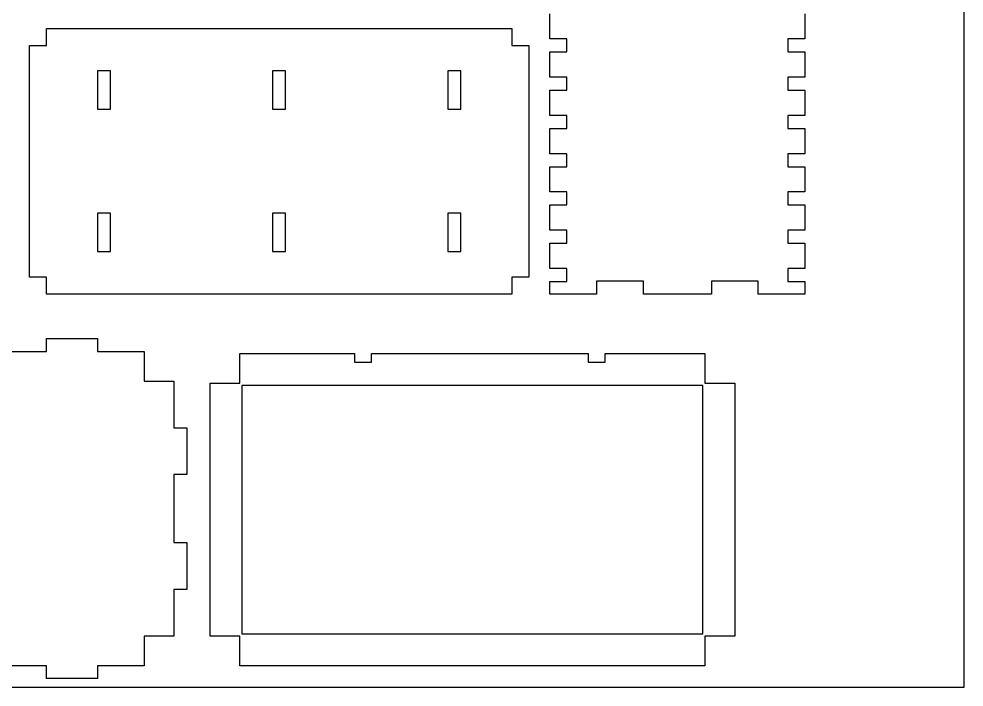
# Model space of a CAD drawing. Header units: millimetres. Extents: x 0 to 900, y 0 to 600.
# Drawn here: x 455 to 900, y 0 to 314.5 of the extents above; entities that cross this region are included whole.
import ezdxf

# ---------------------------------------------------------------- set-up
doc = ezdxf.new("R2010")
doc.units = ezdxf.units.MM
doc.layers.add('CUT', color=7, linetype='Continuous')
doc.layers.add('SHEET', color=7, linetype='Continuous')

msp = doc.modelspace()

# ---------------------------------------------------------------- linework, layer by layer
at = {"layer": 'CUT'}
for points in [[(825, 316.95), (825, 305.05), (817, 305.05), (817, 298.95), (825, 298.95), (825, 287.05), (817, 287.05), (817, 280.95), (825, 280.95), (825, 269.05), (817, 269.05), (817, 262.95), (825, 262.95), (825, 251.05), (817, 251.05), (817, 244.95), (825, 244.95), (825, 233.05), (817, 233.05), (817, 226.95), (825, 226.95), (825, 215.05), (817, 215.05), (817, 208.95), (825, 208.95), (825, 197.05), (817, 197.05), (817, 190.95), (825, 190.95), (825, 185), (825, 185), (803, 185), (803, 191.1), (781, 191.1), (781, 185), (749, 185), (749, 191.1), (727, 191.1), (727, 185), (705, 185), (705, 190.95), (713, 190.95), (713, 197.05), (705, 197.05), (705, 208.95), (713, 208.95), (713, 215.05), (705, 215.05), (705, 226.95), (713, 226.95), (713, 233.05), (705, 233.05), (705, 244.95), (713, 244.95), (713, 251.05), (705, 251.05), (705, 262.95), (713, 262.95), (713, 269.05), (705, 269.05), (705, 280.95), (713, 280.95), (713, 287.05), (705, 287.05), (705, 298.95), (713, 298.95), (713, 305.05), (705, 305.05), (705, 316.95)], [(442, 158), (468, 158), (468, 164), (492, 164), (492, 158), (514, 158), (514, 144), (528, 144), (528, 122), (534, 122), (534, 100), (528, 100), (528, 68), (534, 68), (534, 46), (528, 46), (528, 24), (514, 24), (514, 10), (492, 10), (492, 4), (468, 4), (468, 10), (442, 10)]]:
    msp.add_lwpolyline(points, dxfattribs=at)
for points in [[(687, 193), (687, 185), (468, 185), (468, 193), (460, 193), (460, 302), (468, 302), (468, 310), (687, 310), (687, 302), (695, 302), (695, 193), (687, 193)], [(491.95, 272), (498.05, 272), (498.05, 290), (491.95, 290), (491.95, 272)], [(574.45, 290), (574.45, 272), (580.55, 272), (580.55, 290), (574.45, 290)], [(656.95, 290), (656.95, 272), (663.05, 272), (663.05, 290), (656.95, 290)], [(491.95, 205), (498.05, 205), (498.05, 223), (491.95, 223), (491.95, 205)], [(574.45, 223), (574.45, 205), (580.55, 205), (580.55, 223), (574.45, 223)], [(656.95, 223), (656.95, 205), (663.05, 205), (663.05, 223), (656.95, 223)], [(778, 10), (559, 10), (559, 24), (545, 24), (545, 143), (559, 143), (559, 157), (613, 157), (613, 153), (621, 153), (621, 157), (723, 157), (723, 153), (731, 153), (731, 157), (778, 157), (778, 143), (792, 143), (792, 24), (778, 24), (778, 10)], [(560, 142), (560, 25), (777, 25), (777, 142), (560, 142)]]:
    msp.add_lwpolyline(points, close=True, dxfattribs=at)
at = {"layer": 'SHEET'}
msp.add_lwpolyline([(0, 0), (900, 0), (900, 600), (0, 600)], close=True, dxfattribs=at)

doc.saveas('drawing.dxf')
